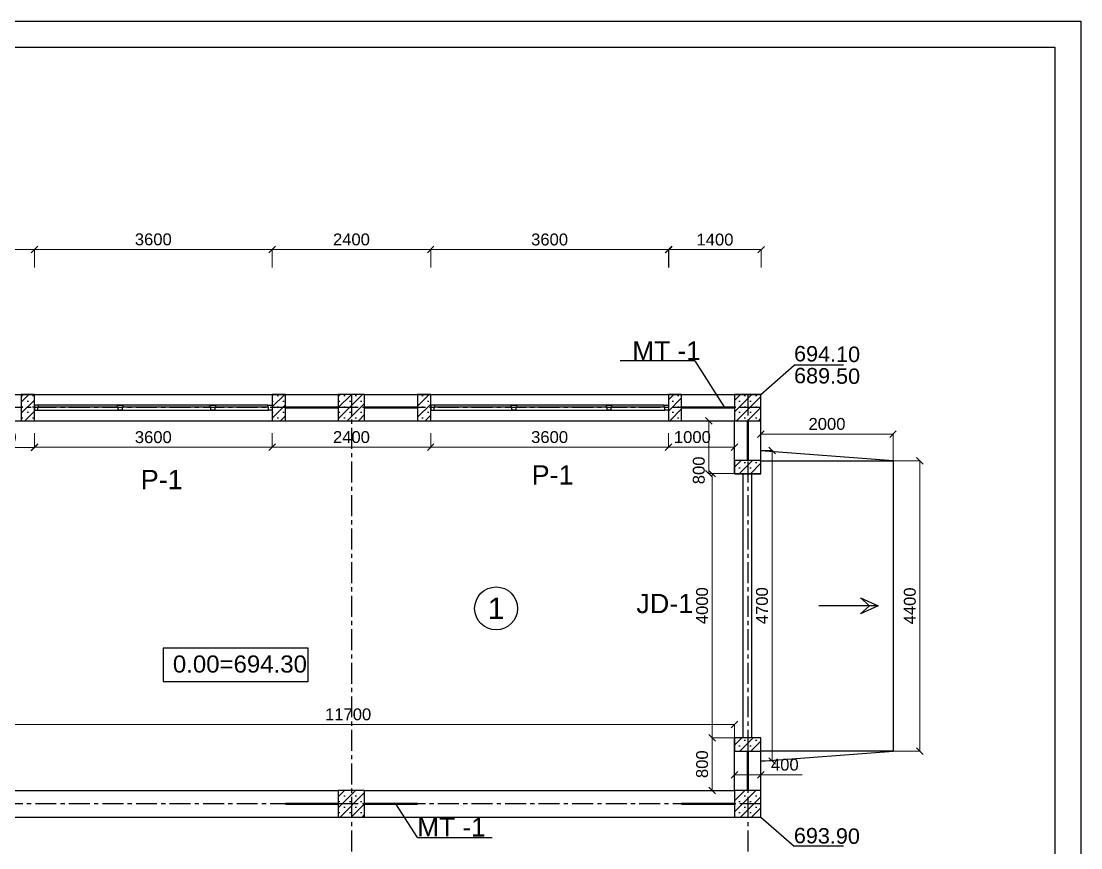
# Model space of a CAD drawing. Header units: millimetres. Extents: x 120281 to 1416367021, y -641565767 to 918373.
# Drawn here: x 1200673 to 1216716, y 847416 to 859934 of the extents above; entities that cross this region are included whole.
import ezdxf

# ---------------------------------------------------------------- set-up
doc = ezdxf.new("R2010")
doc.units = ezdxf.units.MM
doc.linetypes.add('CENTER', pattern=[50.8, 31.75, -6.35, 6.35, -6.35])
for name, color, linetype, lineweight in [('33', 7, 'Continuous', 35), ('Layer2', 7, 'Continuous', 13), ('Otaqların işarə rəqəminin dairəsi', 124, 'Continuous', 30), ('Xar. ölcülər.-1', 230, 'Continuous', 15), ('Xarici divarlar', 222, 'Continuous', 25), ('Yazı', 7, 'Continuous', 15), ('аракясмя', 130, 'Continuous', 20), ('окна', 150, 'Continuous', 15), ('оси', 85, 'CENTER', 9), ('размер', 90, 'Continuous', 40), ('размер 1', 6, 'Continuous', 15), ('стены', 32, 'Continuous', 40)]:
    doc.layers.add(name, color=color, linetype=linetype, lineweight=lineweight)
doc.layers.add('Калонлар', color=7, linetype='Continuous')
doc.styles.add('ARIAL', font='arial.ttf')
doc.styles.add('Arial-065-0', font='arial.ttf', dxfattribs={"width": 0.65})
doc.styles.add('Standart', font='arial.ttf')
doc.styles.add('style5', font='times.ttf', dxfattribs={"height": 400})
doc.styles.add('Times New  Roman', font='times.ttf')
doc.dimstyles.new('250', dxfattribs={"dimtxt": 370, "dimasz": 100, "dimexe": 1.25, "dimexo": 0.625, "dimgap": 60, "dimtad": 1, "dimtxsty": 'Times New  Roman', "dimblk": 'OBLIQUE', "dimcen": 2.5, "dimadec": 0, "dimazin": 0, "dimtfac": 1, "dimtix": 1, "dimtmove": 0, "dimatfit": 3, "dimldrblk": 'OBLIQUE', "dimfxl": 1, "dimlwd": 0, "dimlwe": 0, "dimarcsym": 0})
pattern_1 = [(45, (1602188.6, 1219142.45), (-84.1899, 84.1899), []), (45, (1602272.79, 1219142.45), (-84.1899, 84.1899), [0, -119.0625])]

# ---------------------------------------------------------------- blocks, each defined once
blk = doc.blocks.new('_Oblique')
at = {"color": 0, "linetype": 'ByBlock', "lineweight": -2}
blk.add_line((-0.5, -0.5), (0.5, 0.5), dxfattribs=at)
blk = doc.blocks.new('*D674')
at = {"layer": 'Defpoints', "color": 0, "lineweight": 53, "transparency": 16777216}
for p in [(1210477, 856474), (1210477, 856201), (1211877, 856201)]:
    blk.add_point(p, dxfattribs=at)
at = {"layer": 'Xar. ölcülər.-1', "color": 0, "lineweight": 0, "transparency": 16777216}
for p, q in [((1210477, 856202), (1210477, 856475)), ((1211877, 856474), (1210477, 856474)), ((1211877, 856202), (1211877, 856475))]:
    blk.add_line(p, q, dxfattribs=at)
at = {"layer": 'Xar. ölcülər.-1', "color": 0, "lineweight": 0, "transparency": 16777216, "xscale": 100, "yscale": 100, "zscale": 100, "rotation": 180}
blk.add_blockref('_Oblique', (1210477, 856474), dxfattribs=at)
at = {"layer": 'Xar. ölcülər.-1', "color": 0, "lineweight": 0, "transparency": 16777216, "xscale": 100, "yscale": 100, "zscale": 100}
blk.add_blockref('_Oblique', (1211877, 856474), dxfattribs=at)
at = {"layer": 'Xar. ölcülər.-1', "color": 0, "lineweight": 20, "transparency": 16777216, "insert": (1211177, 856626), "char_height": 180, "attachment_point": 5, "style": 'ARIAL'}
blk.add_mtext('1400', dxfattribs=at)
blk = doc.blocks.new('*D675')
at = {"layer": 'Defpoints', "color": 0, "lineweight": 53, "transparency": 16777216}
for p in [(1206873, 856475), (1206873, 856201), (1210473, 856201)]:
    blk.add_point(p, dxfattribs=at)
at = {"layer": 'Xar. ölcülər.-1', "color": 0, "lineweight": 0, "transparency": 16777216}
for p, q in [((1206873, 856202), (1206873, 856476)), ((1210473, 856475), (1206873, 856475)), ((1210473, 856202), (1210473, 856476))]:
    blk.add_line(p, q, dxfattribs=at)
at = {"layer": 'Xar. ölcülər.-1', "color": 0, "lineweight": 0, "transparency": 16777216, "xscale": 100, "yscale": 100, "zscale": 100, "rotation": 180}
blk.add_blockref('_Oblique', (1206873, 856475), dxfattribs=at)
at = {"layer": 'Xar. ölcülər.-1', "color": 0, "lineweight": 0, "transparency": 16777216, "xscale": 100, "yscale": 100, "zscale": 100}
blk.add_blockref('_Oblique', (1210473, 856475), dxfattribs=at)
at = {"layer": 'Xar. ölcülər.-1', "color": 0, "lineweight": 20, "transparency": 16777216, "insert": (1208673, 856627), "char_height": 180, "attachment_point": 5, "style": 'ARIAL'}
blk.add_mtext('3600', dxfattribs=at)
blk = doc.blocks.new('*D676')
at = {"layer": 'Defpoints', "color": 0, "lineweight": 53, "transparency": 16777216}
for p in [(1204473, 856476), (1204473, 856201), (1206873, 856201)]:
    blk.add_point(p, dxfattribs=at)
at = {"layer": 'Xar. ölcülər.-1', "color": 0, "lineweight": 0, "transparency": 16777216}
for p, q in [((1204473, 856202), (1204473, 856477)), ((1206873, 856476), (1204473, 856476)), ((1206873, 856202), (1206873, 856477))]:
    blk.add_line(p, q, dxfattribs=at)
at = {"layer": 'Xar. ölcülər.-1', "color": 0, "lineweight": 0, "transparency": 16777216, "xscale": 100, "yscale": 100, "zscale": 100, "rotation": 180}
blk.add_blockref('_Oblique', (1204473, 856476), dxfattribs=at)
at = {"layer": 'Xar. ölcülər.-1', "color": 0, "lineweight": 0, "transparency": 16777216, "xscale": 100, "yscale": 100, "zscale": 100}
blk.add_blockref('_Oblique', (1206873, 856476), dxfattribs=at)
at = {"layer": 'Xar. ölcülər.-1', "color": 0, "lineweight": 20, "transparency": 16777216, "insert": (1205673, 856628), "char_height": 180, "attachment_point": 5, "style": 'ARIAL'}
blk.add_mtext('2400', dxfattribs=at)
blk = doc.blocks.new('*D677')
at = {"layer": 'Defpoints', "color": 0, "lineweight": 53, "transparency": 16777216}
for p in [(1200873, 856477), (1200873, 856201), (1204473, 856201)]:
    blk.add_point(p, dxfattribs=at)
at = {"layer": 'Xar. ölcülər.-1', "color": 0, "lineweight": 0, "transparency": 16777216}
for p, q in [((1200873, 856202), (1200873, 856478)), ((1204473, 856477), (1200873, 856477)), ((1204473, 856202), (1204473, 856478))]:
    blk.add_line(p, q, dxfattribs=at)
at = {"layer": 'Xar. ölcülər.-1', "color": 0, "lineweight": 0, "transparency": 16777216, "xscale": 100, "yscale": 100, "zscale": 100, "rotation": 180}
blk.add_blockref('_Oblique', (1200873, 856477), dxfattribs=at)
at = {"layer": 'Xar. ölcülər.-1', "color": 0, "lineweight": 0, "transparency": 16777216, "xscale": 100, "yscale": 100, "zscale": 100}
blk.add_blockref('_Oblique', (1204473, 856477), dxfattribs=at)
at = {"layer": 'Xar. ölcülər.-1', "color": 0, "lineweight": 20, "transparency": 16777216, "insert": (1202673, 856629), "char_height": 180, "attachment_point": 5, "style": 'ARIAL'}
blk.add_mtext('3600', dxfattribs=at)
blk = doc.blocks.new('*D678')
at = {"layer": 'Defpoints', "color": 0, "lineweight": 53, "transparency": 16777216}
for p in [(1198223, 856478), (1198223, 856201), (1200873, 856201)]:
    blk.add_point(p, dxfattribs=at)
at = {"layer": 'Xar. ölcülər.-1', "color": 0, "lineweight": 0, "transparency": 16777216}
for p, q in [((1198223, 856202), (1198223, 856479)), ((1200873, 856478), (1198223, 856478)), ((1200873, 856202), (1200873, 856479))]:
    blk.add_line(p, q, dxfattribs=at)
at = {"layer": 'Xar. ölcülər.-1', "color": 0, "lineweight": 0, "transparency": 16777216, "xscale": 100, "yscale": 100, "zscale": 100, "rotation": 180}
blk.add_blockref('_Oblique', (1198223, 856478), dxfattribs=at)
at = {"layer": 'Xar. ölcülər.-1', "color": 0, "lineweight": 0, "transparency": 16777216, "xscale": 100, "yscale": 100, "zscale": 100}
blk.add_blockref('_Oblique', (1200873, 856478), dxfattribs=at)
at = {"layer": 'Xar. ölcülər.-1', "color": 0, "lineweight": 20, "transparency": 16777216, "insert": (1199548, 856630), "char_height": 180, "attachment_point": 5, "style": 'ARIAL'}
blk.add_mtext('2650', dxfattribs=at)
blk = doc.blocks.new('*D785')
at = {"layer": 'Defpoints', "color": 0, "lineweight": 53, "transparency": 16777216}
for p in [(1211135, 849082), (1211473, 849082), (1211473, 848282)]:
    blk.add_point(p, dxfattribs=at)
at = {"layer": 'Xar. ölcülər.-1', "color": 0, "lineweight": 0, "transparency": 16777216}
for p, q in [((1211472, 849082), (1211134, 849082)), ((1211135, 848282), (1211135, 849082)), ((1211472, 848282), (1211134, 848282))]:
    blk.add_line(p, q, dxfattribs=at)
at = {"layer": 'Xar. ölcülər.-1', "color": 0, "lineweight": 0, "transparency": 16777216, "xscale": 100, "yscale": 100, "zscale": 100}
for p, rotation in [((1211135, 849082), 90), ((1211135, 848282), 270)]:
    blk.add_blockref('_Oblique', p, dxfattribs=dict(at, rotation=rotation))
at = {"layer": 'Xar. ölcülər.-1', "color": 0, "lineweight": 20, "transparency": 16777216, "insert": (1210983, 848682), "char_height": 180, "attachment_point": 5, "rotation": 90, "style": 'ARIAL'}
blk.add_mtext('800', dxfattribs=at)
blk = doc.blocks.new('*D786')
at = {"layer": 'Defpoints', "color": 0, "lineweight": 53, "transparency": 16777216}
for p in [(1211135, 853082), (1211473, 853082), (1211473, 849082)]:
    blk.add_point(p, dxfattribs=at)
at = {"layer": 'Xar. ölcülər.-1', "color": 0, "lineweight": 0, "transparency": 16777216}
for p, q in [((1211472, 853082), (1211134, 853082)), ((1211135, 849082), (1211135, 853082)), ((1211472, 849082), (1211134, 849082))]:
    blk.add_line(p, q, dxfattribs=at)
at = {"layer": 'Xar. ölcülər.-1', "color": 0, "lineweight": 0, "transparency": 16777216, "xscale": 100, "yscale": 100, "zscale": 100}
for p, rotation in [((1211135, 853082), 90), ((1211135, 849082), 270)]:
    blk.add_blockref('_Oblique', p, dxfattribs=dict(at, rotation=rotation))
at = {"layer": 'Xar. ölcülər.-1', "color": 0, "lineweight": 20, "transparency": 16777216, "insert": (1210983, 851082), "char_height": 180, "attachment_point": 5, "rotation": 90, "style": 'ARIAL'}
blk.add_mtext('4000', dxfattribs=at)
blk = doc.blocks.new('*D787')
at = {"layer": 'Defpoints', "color": 0, "lineweight": 53, "transparency": 16777216}
for p in [(1211085, 853882), (1211473, 853882), (1211473, 853082)]:
    blk.add_point(p, dxfattribs=at)
at = {"layer": 'Xar. ölcülər.-1', "color": 0, "lineweight": 0, "transparency": 16777216}
for p, q in [((1211472, 853882), (1211084, 853882)), ((1211085, 853082), (1211085, 853882)), ((1211472, 853082), (1211084, 853082))]:
    blk.add_line(p, q, dxfattribs=at)
at = {"layer": 'Xar. ölcülər.-1', "color": 0, "lineweight": 0, "transparency": 16777216, "xscale": 100, "yscale": 100, "zscale": 100}
for p, rotation in [((1211085, 853882), 90), ((1211085, 853082), 270)]:
    blk.add_blockref('_Oblique', p, dxfattribs=dict(at, rotation=rotation))
at = {"layer": 'Xar. ölcülər.-1', "color": 0, "lineweight": 20, "transparency": 16777216, "insert": (1210933, 853132), "char_height": 180, "attachment_point": 5, "rotation": 90, "style": 'ARIAL'}
blk.add_mtext('800', dxfattribs=at)
blk = doc.blocks.new('*D788')
at = {"layer": 'Defpoints', "color": 0, "lineweight": 53, "transparency": 16777216}
for p in [(1211873, 853682), (1211873, 853282), (1213873, 853277)]:
    blk.add_point(p, dxfattribs=at)
at = {"layer": 'Xar. ölcülər.-1', "color": 0, "lineweight": 0, "transparency": 16777216}
for p, q in [((1211873, 853282), (1211873, 853683)), ((1213873, 853682), (1211873, 853682)), ((1213873, 853278), (1213873, 853683))]:
    blk.add_line(p, q, dxfattribs=at)
at = {"layer": 'Xar. ölcülər.-1', "color": 0, "lineweight": 0, "transparency": 16777216, "xscale": 100, "yscale": 100, "zscale": 100, "rotation": 180}
blk.add_blockref('_Oblique', (1211873, 853682), dxfattribs=at)
at = {"layer": 'Xar. ölcülər.-1', "color": 0, "lineweight": 0, "transparency": 16777216, "xscale": 100, "yscale": 100, "zscale": 100}
blk.add_blockref('_Oblique', (1213873, 853682), dxfattribs=at)
at = {"layer": 'Xar. ölcülər.-1', "color": 0, "lineweight": 20, "transparency": 16777216, "insert": (1212873, 853834), "char_height": 180, "attachment_point": 5, "style": 'ARIAL'}
blk.add_mtext('2000', dxfattribs=at)
blk = doc.blocks.new('*D789')
at = {"layer": 'Defpoints', "color": 0, "lineweight": 53, "transparency": 16777216}
for p in [(1213873, 853277), (1214280, 853277), (1213873, 848880)]:
    blk.add_point(p, dxfattribs=at)
at = {"layer": 'Xar. ölcülər.-1', "color": 0, "lineweight": 0, "transparency": 16777216}
for p, q in [((1213873, 853277), (1214281, 853277)), ((1214280, 848880), (1214280, 853277)), ((1213873, 848880), (1214281, 848880))]:
    blk.add_line(p, q, dxfattribs=at)
at = {"layer": 'Xar. ölcülər.-1', "color": 0, "lineweight": 0, "transparency": 16777216, "xscale": 100, "yscale": 100, "zscale": 100}
for p, rotation in [((1214280, 853277), 90), ((1214280, 848880), 270)]:
    blk.add_blockref('_Oblique', p, dxfattribs=dict(at, rotation=rotation))
at = {"layer": 'Xar. ölcülər.-1', "color": 0, "lineweight": 20, "transparency": 16777216, "insert": (1214128, 851079), "char_height": 180, "attachment_point": 5, "rotation": 90, "style": 'ARIAL'}
blk.add_mtext('4400', dxfattribs=at)
blk = doc.blocks.new('*D696')
at = {"layer": 'Defpoints', "color": 0, "lineweight": 53, "transparency": 16777216}
for p in [(1211873, 853433), (1212042, 853433), (1211884, 848731)]:
    blk.add_point(p, dxfattribs=at)
at = {"layer": 'Xar. ölcülər.-1', "color": 0, "lineweight": 0, "transparency": 16777216}
for p, q in [((1211873, 853433), (1212043, 853433)), ((1212042, 848731), (1212042, 853433)), ((1211885, 848731), (1212043, 848731))]:
    blk.add_line(p, q, dxfattribs=at)
at = {"layer": 'Xar. ölcülər.-1', "color": 0, "lineweight": 0, "transparency": 16777216, "xscale": 100, "yscale": 100, "zscale": 100}
for p, rotation in [((1212042, 853433), 90), ((1212042, 848731), 270)]:
    blk.add_blockref('_Oblique', p, dxfattribs=dict(at, rotation=rotation))
at = {"layer": 'Xar. ölcülər.-1', "color": 0, "lineweight": 20, "transparency": 16777216, "insert": (1211890, 851082), "char_height": 180, "attachment_point": 5, "rotation": 90, "style": 'ARIAL'}
blk.add_mtext('4700', dxfattribs=at)
blk = doc.blocks.new('*D697')
at = {"layer": 'Defpoints', "color": 0, "lineweight": 53, "transparency": 16777216}
for p in [(1199773, 849284), (1199773, 848997), (1211473, 848997)]:
    blk.add_point(p, dxfattribs=at)
at = {"layer": 'Xar. ölcülər.-1', "color": 0, "lineweight": 0, "transparency": 16777216}
for p, q in [((1199773, 848998), (1199773, 849285)), ((1211473, 849284), (1199773, 849284)), ((1211473, 848998), (1211473, 849285))]:
    blk.add_line(p, q, dxfattribs=at)
at = {"layer": 'Xar. ölcülər.-1', "color": 0, "lineweight": 0, "transparency": 16777216, "xscale": 100, "yscale": 100, "zscale": 100, "rotation": 180}
blk.add_blockref('_Oblique', (1199773, 849284), dxfattribs=at)
at = {"layer": 'Xar. ölcülər.-1', "color": 0, "lineweight": 0, "transparency": 16777216, "xscale": 100, "yscale": 100, "zscale": 100}
blk.add_blockref('_Oblique', (1211473, 849284), dxfattribs=at)
at = {"layer": 'Xar. ölcülər.-1', "color": 0, "lineweight": 20, "transparency": 16777216, "insert": (1205623, 849436), "char_height": 180, "attachment_point": 5, "style": 'ARIAL'}
blk.add_mtext('11700', dxfattribs=at)
blk = doc.blocks.new('*D703')
at = {"layer": 'Defpoints', "color": 0, "lineweight": 53, "transparency": 16777216}
for p in [(1211473, 848522), (1211873, 848522), (1211873, 848522)]:
    blk.add_point(p, dxfattribs=at)
at = {"layer": 'Xar. ölcülər.-1', "color": 0, "lineweight": 0, "transparency": 16777216}
for p, q in [((1211473, 848522), (1211873, 848522)), ((1211473, 848521), (1211473, 848521)), ((1211873, 848522), (1211873, 848523)), ((1211873, 848522), (1212497, 848522))]:
    blk.add_line(p, q, dxfattribs=at)
at = {"layer": 'Xar. ölcülər.-1', "color": 0, "lineweight": 0, "transparency": 16777216, "xscale": 100, "yscale": 100, "zscale": 100, "rotation": 180}
blk.add_blockref('_Oblique', (1211473, 848522), dxfattribs=at)
at = {"layer": 'Xar. ölcülər.-1', "color": 0, "lineweight": 0, "transparency": 16777216, "xscale": 100, "yscale": 100, "zscale": 100}
blk.add_blockref('_Oblique', (1211873, 848522), dxfattribs=at)
at = {"layer": 'Xar. ölcülər.-1', "color": 0, "lineweight": 20, "transparency": 16777216, "insert": (1212235, 848674), "char_height": 180, "attachment_point": 5, "style": 'ARIAL'}
blk.add_mtext('400', dxfattribs=at)
blk = doc.blocks.new('*D790')
at = {"layer": 'Defpoints', "color": 0, "lineweight": 53, "transparency": 16777216}
for p in [(1210473, 853697), (1211473, 853697), (1210473, 853483)]:
    blk.add_point(p, dxfattribs=at)
at = {"layer": 'Xar. ölcülər.-1', "color": 0, "lineweight": 0, "transparency": 16777216}
for p, q in [((1210473, 853697), (1210473, 853482)), ((1211473, 853697), (1211473, 853482)), ((1211473, 853483), (1210473, 853483))]:
    blk.add_line(p, q, dxfattribs=at)
at = {"layer": 'Xar. ölcülər.-1', "color": 0, "lineweight": 0, "transparency": 16777216, "xscale": 100, "yscale": 100, "zscale": 100, "rotation": 180}
blk.add_blockref('_Oblique', (1210473, 853483), dxfattribs=at)
at = {"layer": 'Xar. ölcülər.-1', "color": 0, "lineweight": 0, "transparency": 16777216, "xscale": 100, "yscale": 100, "zscale": 100}
blk.add_blockref('_Oblique', (1211473, 853483), dxfattribs=at)
at = {"layer": 'Xar. ölcülər.-1', "color": 0, "lineweight": 20, "transparency": 16777216, "insert": (1210835, 853635), "char_height": 180, "attachment_point": 5, "style": 'ARIAL'}
blk.add_mtext('1000', dxfattribs=at)
blk = doc.blocks.new('*D791')
at = {"layer": 'Defpoints', "color": 0, "lineweight": 53, "transparency": 16777216}
for p in [(1206873, 853697), (1210473, 853697), (1206873, 853483)]:
    blk.add_point(p, dxfattribs=at)
at = {"layer": 'Xar. ölcülər.-1', "color": 0, "lineweight": 0, "transparency": 16777216}
for p, q in [((1206873, 853697), (1206873, 853482)), ((1210473, 853697), (1210473, 853482)), ((1210473, 853483), (1206873, 853483))]:
    blk.add_line(p, q, dxfattribs=at)
at = {"layer": 'Xar. ölcülər.-1', "color": 0, "lineweight": 0, "transparency": 16777216, "xscale": 100, "yscale": 100, "zscale": 100, "rotation": 180}
blk.add_blockref('_Oblique', (1206873, 853483), dxfattribs=at)
at = {"layer": 'Xar. ölcülər.-1', "color": 0, "lineweight": 0, "transparency": 16777216, "xscale": 100, "yscale": 100, "zscale": 100}
blk.add_blockref('_Oblique', (1210473, 853483), dxfattribs=at)
at = {"layer": 'Xar. ölcülər.-1', "color": 0, "lineweight": 20, "transparency": 16777216, "insert": (1208673, 853635), "char_height": 180, "attachment_point": 5, "style": 'ARIAL'}
blk.add_mtext('3600', dxfattribs=at)
blk = doc.blocks.new('*D792')
at = {"layer": 'Defpoints', "color": 0, "lineweight": 53, "transparency": 16777216}
for p in [(1204473, 853697), (1206873, 853697), (1204473, 853483)]:
    blk.add_point(p, dxfattribs=at)
at = {"layer": 'Xar. ölcülər.-1', "color": 0, "lineweight": 0, "transparency": 16777216}
for p, q in [((1204473, 853697), (1204473, 853482)), ((1206873, 853697), (1206873, 853482)), ((1206873, 853483), (1204473, 853483))]:
    blk.add_line(p, q, dxfattribs=at)
at = {"layer": 'Xar. ölcülər.-1', "color": 0, "lineweight": 0, "transparency": 16777216, "xscale": 100, "yscale": 100, "zscale": 100, "rotation": 180}
blk.add_blockref('_Oblique', (1204473, 853483), dxfattribs=at)
at = {"layer": 'Xar. ölcülər.-1', "color": 0, "lineweight": 0, "transparency": 16777216, "xscale": 100, "yscale": 100, "zscale": 100}
blk.add_blockref('_Oblique', (1206873, 853483), dxfattribs=at)
at = {"layer": 'Xar. ölcülər.-1', "color": 0, "lineweight": 20, "transparency": 16777216, "insert": (1205673, 853635), "char_height": 180, "attachment_point": 5, "style": 'ARIAL'}
blk.add_mtext('2400', dxfattribs=at)
blk = doc.blocks.new('*D793')
at = {"layer": 'Defpoints', "color": 0, "lineweight": 53, "transparency": 16777216}
for p in [(1200873, 853697), (1204473, 853697), (1200873, 853482)]:
    blk.add_point(p, dxfattribs=at)
at = {"layer": 'Xar. ölcülər.-1', "color": 0, "lineweight": 0, "transparency": 16777216}
for p, q in [((1200873, 853697), (1200873, 853481)), ((1204473, 853697), (1204473, 853481)), ((1204473, 853482), (1200873, 853482))]:
    blk.add_line(p, q, dxfattribs=at)
at = {"layer": 'Xar. ölcülər.-1', "color": 0, "lineweight": 0, "transparency": 16777216, "xscale": 100, "yscale": 100, "zscale": 100, "rotation": 180}
blk.add_blockref('_Oblique', (1200873, 853482), dxfattribs=at)
at = {"layer": 'Xar. ölcülər.-1', "color": 0, "lineweight": 0, "transparency": 16777216, "xscale": 100, "yscale": 100, "zscale": 100}
blk.add_blockref('_Oblique', (1204473, 853482), dxfattribs=at)
at = {"layer": 'Xar. ölcülər.-1', "color": 0, "lineweight": 20, "transparency": 16777216, "insert": (1202673, 853634), "char_height": 180, "attachment_point": 5, "style": 'ARIAL'}
blk.add_mtext('3600', dxfattribs=at)
blk = doc.blocks.new('*D794')
at = {"layer": 'Defpoints', "color": 0, "lineweight": 53, "transparency": 16777216}
for p in [(1199773, 853697), (1200873, 853697), (1199773, 853480)]:
    blk.add_point(p, dxfattribs=at)
at = {"layer": 'Xar. ölcülər.-1', "color": 0, "lineweight": 0, "transparency": 16777216}
for p, q in [((1199773, 853697), (1199773, 853479)), ((1200873, 853697), (1200873, 853479)), ((1200873, 853480), (1199773, 853480))]:
    blk.add_line(p, q, dxfattribs=at)
at = {"layer": 'Xar. ölcülər.-1', "color": 0, "lineweight": 0, "transparency": 16777216, "xscale": 100, "yscale": 100, "zscale": 100, "rotation": 180}
blk.add_blockref('_Oblique', (1199773, 853480), dxfattribs=at)
at = {"layer": 'Xar. ölcülər.-1', "color": 0, "lineweight": 0, "transparency": 16777216, "xscale": 100, "yscale": 100, "zscale": 100}
blk.add_blockref('_Oblique', (1200873, 853480), dxfattribs=at)
at = {"layer": 'Xar. ölcülər.-1', "color": 0, "lineweight": 20, "transparency": 16777216, "insert": (1200323, 853632), "char_height": 180, "attachment_point": 5, "style": 'ARIAL'}
blk.add_mtext('1100', dxfattribs=at)

msp = doc.modelspace()

# ---------------------------------------------------------------- hatches: boundary and pattern name
at = {"layer": 'размер', "lineweight": 25}
h = msp.add_hatch(dxfattribs=at)
h.set_pattern_fill('SACNCR', color=0, scale=50, angle=360, style=0)
h.set_pattern_definition(pattern_1)
h.paths.add_polyline_path([(1200672.80945, 854281.80049), (1200872.80945, 854281.80049), (1200872.80945, 853881.80049), (1200672.80945, 853881.80049)])
h = msp.add_hatch(dxfattribs=at)
h.set_pattern_fill('SACNCR', color=0, scale=50, angle=360, style=0)
h.set_pattern_definition(pattern_1)
h.paths.add_polyline_path([(1204472.80945, 854281.80049), (1204672.80945, 854281.80049), (1204672.80945, 853881.80049), (1204472.80945, 853881.80049)])
h = msp.add_hatch(dxfattribs=at)
h.set_pattern_fill('SACNCR', color=0, scale=50, angle=360, style=0)
h.set_pattern_definition(pattern_1)
h.paths.add_polyline_path([(1205672.80945, 853881.80049), (1205472.80945, 853881.80049), (1205472.80945, 854081.80049), (1205672.80945, 854081.80049)])
h.paths.add_polyline_path([(1205872.80945, 853881.80049), (1205672.80945, 853881.80049), (1205672.80945, 854081.80049), (1205872.80945, 854081.80049)])
h.paths.add_polyline_path([(1205872.80945, 854081.80049), (1205672.80945, 854081.80049), (1205672.80945, 854281.80049), (1205872.80945, 854281.80049)])
h.paths.add_polyline_path([(1205672.80945, 854081.80049), (1205472.80945, 854081.80049), (1205472.80945, 854281.80049), (1205672.80945, 854281.80049)])
h = msp.add_hatch(dxfattribs=at)
h.set_pattern_fill('SACNCR', color=0, scale=50, angle=360, style=0)
h.set_pattern_definition(pattern_1)
h.paths.add_polyline_path([(1206672.80945, 854281.80049), (1206872.80945, 854281.80049), (1206872.80945, 853881.80049), (1206672.80945, 853881.80049)])
h = msp.add_hatch(dxfattribs=at)
h.set_pattern_fill('SACNCR', color=0, scale=50, angle=360, style=0)
h.set_pattern_definition(pattern_1)
h.paths.add_polyline_path([(1210472.80945, 854281.80049), (1210672.80945, 854281.80049), (1210672.80945, 853881.80049), (1210472.80945, 853881.80049)])
h = msp.add_hatch(dxfattribs=at)
h.set_pattern_fill('SACNCR', color=0, scale=50, angle=360, style=0)
h.set_pattern_definition(pattern_1)
h.paths.add_polyline_path([(1211672.80945, 853881.80049), (1211472.80945, 853881.80049), (1211472.80945, 854081.80049), (1211672.80945, 854081.80049)])
h.paths.add_polyline_path([(1211872.80945, 853881.80049), (1211672.80945, 853881.80049), (1211672.80945, 854081.80049), (1211872.80945, 854081.80049)])
h.paths.add_polyline_path([(1211872.80945, 854081.80049), (1211672.80945, 854081.80049), (1211672.80945, 854281.80049), (1211872.80945, 854281.80049)])
h.paths.add_polyline_path([(1211672.80945, 854081.80049), (1211472.80945, 854081.80049), (1211472.80945, 854281.80049), (1211672.80945, 854281.80049)])
h = msp.add_hatch(dxfattribs=at)
h.set_pattern_fill('SACNCR', color=0, scale=50, angle=360, style=0)
h.set_pattern_definition(pattern_1)
h.paths.add_polyline_path([(1211872.80945, 853281.80049), (1211872.80945, 853081.80049), (1211472.80945, 853081.80049), (1211472.80945, 853281.80049)])
h = msp.add_hatch(dxfattribs=at)
h.set_pattern_fill('SACNCR', color=0, scale=50, angle=360, style=0)
h.set_pattern_definition(pattern_1)
h.paths.add_polyline_path([(1211872.80945, 849081.80049), (1211872.80945, 848881.80049), (1211472.80945, 848881.80049), (1211472.80945, 849081.80049)])
h = msp.add_hatch(dxfattribs=at)
h.set_pattern_fill('SACNCR', color=0, scale=50, angle=360, style=0)
h.set_pattern_definition(pattern_1)
h.paths.add_polyline_path([(1205672.80945, 847881.80049), (1205472.80945, 847881.80049), (1205472.80945, 848081.80049), (1205672.80945, 848081.80049)])
h.paths.add_polyline_path([(1205872.80945, 847881.80049), (1205672.80945, 847881.80049), (1205672.80945, 848081.80049), (1205872.80945, 848081.80049)])
h.paths.add_polyline_path([(1205872.80945, 848081.80049), (1205672.80945, 848081.80049), (1205672.80945, 848281.80049), (1205872.80945, 848281.80049)])
h.paths.add_polyline_path([(1205672.80945, 848081.80049), (1205472.80945, 848081.80049), (1205472.80945, 848281.80049), (1205672.80945, 848281.80049)])
h = msp.add_hatch(dxfattribs=at)
h.set_pattern_fill('SACNCR', color=0, scale=50, angle=360, style=0)
h.set_pattern_definition(pattern_1)
h.paths.add_polyline_path([(1211672.80945, 847881.80049), (1211472.80945, 847881.80049), (1211472.80945, 848081.80049), (1211672.80945, 848081.80049)])
h.paths.add_polyline_path([(1211872.80945, 847881.80049), (1211672.80945, 847881.80049), (1211672.80945, 848081.80049), (1211872.80945, 848081.80049)])
h.paths.add_polyline_path([(1211872.80945, 848081.80049), (1211672.80945, 848081.80049), (1211672.80945, 848281.80049), (1211872.80945, 848281.80049)])
h.paths.add_polyline_path([(1211672.80945, 848081.80049), (1211472.80945, 848081.80049), (1211472.80945, 848281.80049), (1211672.80945, 848281.80049)])

# ---------------------------------------------------------------- linework, layer by layer
at = {"color": 0}
for p, q in [((1210872.60718, 854788.64955), (1209740.36193, 854788.09612)), ((1210872.60718, 854788.64955), (1211322.96595, 854081.80049)), ((1206672.89797, 847574.19037), (1206347.26922, 848081.80049)), ((1206672.89797, 847574.19037), (1207805.14322, 847573.63695))]:
    msp.add_line(p, q, dxfattribs=at)
at = {"elevation": 0}
msp.add_lwpolyline([(1205015.60378, 850438.08011), (1202823.67326, 850438.08011), (1202823.67326, 849934.79253), (1205015.60378, 849934.79253)], close=True, dxfattribs=at)
at = {"layer": 'Layer2', "color": 0, "lineweight": 25}
for p, q in [((1211872.80945, 854281.80049), (1212376.19304, 854723.12302)), ((1213121.08188, 854723.6111), (1212376.19304, 854723.12302)), ((1211872.80945, 847881.80049), (1212376.19304, 847440.47795)), ((1213121.08188, 847439.98987), (1212376.19304, 847440.47795))]:
    msp.add_line(p, q, dxfattribs=at)
at = {"layer": 'Otaqların işarə rəqəminin dairəsi', "color": 0}
msp.add_circle((1207863.80001, 851041.05059), 325, dxfattribs=at)
at = {"layer": 'Xarici divarlar', "color": 0, "lineweight": 30}
for p, q in [((1199872.80945, 854281.80049), (1200872.80945, 854281.80049)), ((1204472.80945, 854281.80049), (1205472.80945, 854281.80049)), ((1205872.80945, 854281.80049), (1206872.80945, 854281.80049)), ((1210472.80945, 854281.80049), (1211872.80945, 854281.80049)), ((1211872.80945, 853081.80049), (1211872.80945, 854281.80049)), ((1206926.82009, 854044.3005), (1210418.79881, 854044.30042)), ((1208102.80997, 854089.30043), (1206936.8201, 854089.30042)), ((1210408.79879, 854119.30048), (1206936.82011, 854119.301)), ((1209542.80997, 854089.30045), (1208162.80894, 854089.30043)), ((1210408.7988, 854089.3005), (1209602.80894, 854089.30045)), ((1199872.80945, 853881.80049), (1200872.80945, 853881.80049)), ((1204472.80945, 853881.80049), (1205472.80945, 853881.80049)), ((1205872.80945, 853881.80049), (1206872.80945, 853881.80049)), ((1210472.80945, 853881.80049), (1211472.80945, 853881.80049)), ((1211472.80945, 853081.80049), (1211472.80945, 853881.80049)), ((1211472.80945, 848281.80049), (1211472.80945, 849081.80049)), ((1211872.80945, 847881.80049), (1211872.80945, 849081.80049)), ((1199872.80945, 848281.80049), (1205472.80945, 848281.80049)), ((1205872.80945, 848281.80049), (1211472.80945, 848281.80049)), ((1199872.80945, 847881.80049), (1205472.80945, 847881.80049)), ((1205872.80945, 847881.80049), (1211872.80945, 847881.80049))]:
    msp.add_line(p, q, dxfattribs=at)
for points in [[(1200672.80945, 853881.80049), (1200872.80945, 853881.80049), (1200872.80945, 854281.80049), (1200672.80945, 854281.80049), (1200672.80945, 853881.80049)], [(1204472.80945, 853881.80049), (1204672.80945, 853881.80049), (1204672.80945, 854281.80049), (1204472.80945, 854281.80049), (1204472.80945, 853881.80049)], [(1206672.80945, 853881.80049), (1206872.80945, 853881.80049), (1206872.80945, 854281.80049), (1206672.80945, 854281.80049), (1206672.80945, 853881.80049)], [(1210472.80945, 853881.80049), (1210672.80945, 853881.80049), (1210672.80945, 854281.80049), (1210472.80945, 854281.80049), (1210472.80945, 853881.80049)], [(1206936.82011, 854119.30048), (1206872.80945, 854119.3005), (1206872.80945, 854044.3005), (1206926.82009, 854044.3005), (1206926.8201, 854089.30049), (1206936.8201, 854089.3005), (1206936.82011, 854119.30048)], [(1210408.79879, 854119.30047), (1210472.80945, 854119.30049), (1210472.80945, 854044.30049), (1210418.79881, 854044.30049), (1210418.7988, 854089.30047), (1210408.7988, 854089.30049), (1210408.79879, 854119.30047)], [(1211472.80945, 853281.80049), (1211472.80945, 853081.80049), (1211872.80945, 853081.80049), (1211872.80945, 853281.80049), (1211472.80945, 853281.80049)], [(1211606.50322, 849081.80049), (1211606.50322, 853081.80049)], [(1211733.674, 849081.80049), (1211733.674, 853081.80049)], [(1211472.80945, 849081.80049), (1211472.80945, 848881.80049), (1211872.80945, 848881.80049), (1211872.80945, 849081.80049), (1211472.80945, 849081.80049)]]:
    msp.add_lwpolyline(points, dxfattribs=at)
for points in [[(1205472.80945, 853881.80049), (1205872.80945, 853881.80049), (1205872.80945, 854281.80049), (1205472.80945, 854281.80049)], [(1211472.80945, 853881.80049), (1211872.80945, 853881.80049), (1211872.80945, 854281.80049), (1211472.80945, 854281.80049)], [(1205472.80945, 847881.80049), (1205872.80945, 847881.80049), (1205872.80945, 848281.80049), (1205472.80945, 848281.80049)], [(1211472.80945, 847881.80049), (1211872.80945, 847881.80049), (1211872.80945, 848281.80049), (1211472.80945, 848281.80049)]]:
    msp.add_lwpolyline(points, close=True, dxfattribs=at)
at = {"layer": 'аракясмя', "color": 0, "lineweight": 25}
for p, q in [((1200872.80945, 854281.80049), (1204472.80945, 854281.80049)), ((1206872.80945, 854281.80049), (1210472.80945, 854281.80049)), ((1200872.80945, 853881.80049), (1204472.80945, 853881.80049)), ((1206872.80945, 853881.80049), (1210472.80945, 853881.80049)), ((1211872.80945, 853433.15066), (1213872.80945, 853283.15066)), ((1211872.80945, 853277.2405), (1213872.80945, 853277.2405)), ((1213872.80945, 853277.2405), (1213872.80945, 848885.10615)), ((1213650.28957, 851081.17332), (1212750.28957, 851081.17332)), ((1211872.80945, 848885.10615), (1213872.80945, 848885.10615)), ((1211872.80945, 848729.83037), (1213872.80945, 848879.83037))]:
    msp.add_line(p, q, dxfattribs=at)
msp.add_lwpolyline([(1213650.28957, 851081.17332), (1213381.22845, 850959.6384), (1213518.71975, 851081.17332), (1213381.22845, 851202.70825), (1213650.28957, 851081.17332)], dxfattribs=at)
at = {"layer": 'Калонлар', "color": 0, "lineweight": 50}
for p, q in [((1205472.80945, 854081.80049), (1204672.80945, 854081.80049)), ((1205872.80945, 854081.80049), (1206672.80945, 854081.80049)), ((1210672.80945, 854081.80049), (1211472.80945, 854081.80049)), ((1211672.80945, 853881.80049), (1211672.80945, 853281.80049)), ((1211672.80945, 848281.80049), (1211672.80945, 848881.80049)), ((1204672.80945, 848081.80049), (1205472.80945, 848081.80049)), ((1206672.80945, 848081.80049), (1205872.80945, 848081.80049)), ((1210672.80945, 848081.80049), (1211472.80945, 848081.80049))]:
    msp.add_line(p, q, dxfattribs=at)
at = {"layer": 'окна', "color": 0, "lineweight": 30}
for p, q in [((1200926.82009, 854044.3005), (1204418.79881, 854044.30042)), ((1202142.80997, 854089.30043), (1200936.8201, 854089.30042)), ((1204408.79879, 854119.30048), (1200936.82011, 854119.301)), ((1203542.80997, 854089.30045), (1202202.80894, 854089.30043)), ((1204408.7988, 854089.3005), (1203602.80894, 854089.30045))]:
    msp.add_line(p, q, dxfattribs=at)
for points in [[(1200936.82011, 854119.30048), (1200872.80945, 854119.3005), (1200872.80945, 854044.3005), (1200926.82009, 854044.3005), (1200926.8201, 854089.30049), (1200936.8201, 854089.3005), (1200936.82011, 854119.30048)], [(1202202.80894, 854044.3005), (1202142.80963, 854044.3005), (1202142.80997, 854089.3005), (1202132.80996, 854089.3005), (1202132.80995, 854119.3005), (1202212.80894, 854119.3005), (1202212.80894, 854089.3005), (1202202.80894, 854089.3005), (1202202.80894, 854044.3005)], [(1203602.80894, 854044.3005), (1203542.80963, 854044.3005), (1203542.80997, 854089.3005), (1203532.80996, 854089.3005), (1203532.80995, 854119.3005), (1203612.80894, 854119.3005), (1203612.80894, 854089.3005), (1203602.80894, 854089.3005), (1203602.80894, 854044.3005)], [(1204408.79879, 854119.30047), (1204472.80945, 854119.30049), (1204472.80945, 854044.30049), (1204418.79881, 854044.30049), (1204418.7988, 854089.30047), (1204408.7988, 854089.30049), (1204408.79879, 854119.30047)], [(1208162.80894, 854044.3005), (1208102.80963, 854044.3005), (1208102.80997, 854089.3005), (1208092.80996, 854089.3005), (1208092.80995, 854119.3005), (1208172.80894, 854119.3005), (1208172.80894, 854089.3005), (1208162.80894, 854089.3005), (1208162.80894, 854044.3005)], [(1209602.80894, 854044.3005), (1209542.80963, 854044.3005), (1209542.80997, 854089.3005), (1209532.80996, 854089.3005), (1209532.80995, 854119.3005), (1209612.80894, 854119.3005), (1209612.80894, 854089.3005), (1209602.80894, 854089.3005), (1209602.80894, 854044.3005)]]:
    msp.add_lwpolyline(points, dxfattribs=at)
at = {"layer": 'оси', "color": 0, "lineweight": 25, "ltscale": 10}
for p, q in [((1205672.80945, 854281.80049), (1205672.80945, 844072.06049)), ((1211672.80945, 854281.80049), (1211672.80945, 844072.06049)), ((1211872.80945, 854081.80049), (1189402.0266, 854081.80049)), ((1211872.80945, 848081.80049), (1189402.0266, 848081.80049))]:
    msp.add_line(p, q, dxfattribs=at)
at = {"layer": 'размер 1', "color": 0, "lineweight": 30}
for points in [[(1183769.54253, 859933.85326), (1216716.29628, 859933.85326), (1216716.29628, 836635.79168), (1183769.54253, 836635.79168)], [(1185338.43557, 859541.63), (1216324.07302, 859541.63), (1216324.07302, 837028.01494), (1185338.43557, 837028.01494)]]:
    msp.add_lwpolyline(points, close=True, dxfattribs=at)
at = {"layer": 'стены', "lineweight": 25, "ltscale": 10}
for p, q in [((1211872.80945, 853081.80049), (1211472.80945, 853081.80049)), ((1211872.80945, 849081.80049), (1211472.80945, 849081.80049))]:
    msp.add_line(p, q, dxfattribs=at)

# ---------------------------------------------------------------- texts
at = {"layer": '33', "color": 0, "lineweight": -3, "char_height": 379.2017771, "width": 8900.4529151, "attachment_point": 1, "rotation": 359.95512739, "style": 'Standart'}
for insert in [(1209925.76638, 855718.50925), (1206669.54807, 848504.51125)]:
    msp.add_mtext('{\\fArial|b0|i0|c238|p34;\\P\\H0.75x;MT -1}', dxfattribs=dict(at, insert=insert))
at = {"layer": 'Layer2', "color": 0, "lineweight": 25, "char_height": 233.963714, "attachment_point": 1, "rotation": 359.290640793, "style": 'style5'}
for s, insert in [('{\\fArial|b0|i0|c0|p34;694.10}', (1212376.21374, 855017.34537)), ('{\\fArial|b0|i0|c0|p34;689.50}', (1212376.43081, 854686.05917)), ('{\\fArial|b0|i0|c0|p34;693.90}', (1212373.44876, 847720.59409))]:
    msp.add_mtext_dynamic_manual_height_columns(s, width=801.2630838, gutter_width=1169.81857, heights=[0], dxfattribs=dict(at, insert=insert))
at = {"layer": 'Yazı', "color": 0, "attachment_point": 5, "style": 'Arial-065-0'}
for s, insert, char_height in [('\\A2;{\\fArial|b0|i0|c238|p34;\\W1;P-1}', (1208719.03378, 853063.78929), 292.5), ('\\A2;{\\fArial|b0|i0|c238|p34;\\W1;P-1}', (1202800.40752, 852992.76904), 292.5), ('\\A2;{\\fArial|b0|i0|c238|p34;\\W1;1}', (1207863.80001, 851041.05059), 325), ('\\A2;{\\fArial|b0|i0|c238|p34;\\W1;JD-1}', (1210417.71592, 851113.56211), 292.5), ('\\A2;{\\fArial|b0|i0|c238|p34;\\W1;0.00=\\fArial|b0|i0|c204|p34;694.30}', (1203984.21583, 850197.5756, 0), 260)]:
    msp.add_mtext(s, dxfattribs=dict(at, insert=insert, char_height=char_height))

# ---------------------------------------------------------------- dimensions: what is measured, and where the dimension line sits
at = {"layer": 'Xar. ölcülər.-1', "color": 0, "lineweight": 20}
for base, p1, p2, angle, picture, middle in [((1198222.80945, 856478.47464), (1200872.80945, 856201.1108), (1198222.80945, 856201.1108), 180, '*D678', (1199547.80945, 856630.37778)), ((1200872.80945, 856477.22464), (1204472.80945, 856201.1108), (1200872.80945, 856201.1108), 180, '*D677', (1202672.80945, 856629.18917)), ((1204472.80945, 856475.97464), (1206872.80945, 856201.1108), (1204472.80945, 856201.1108), 180, '*D676', (1205672.80945, 856627.87778)), ((1206872.80945, 856474.72464), (1210472.80945, 856201.1108), (1206872.80945, 856201.1108), 180, '*D675', (1208672.80945, 856626.68917)), ((1210477.37494, 856473.72464), (1211877.37494, 856201.1108), (1210477.37494, 856201.1108), 180, '*D674', (1211177.37494, 856625.62778)), ((1211872.80945, 853681.80049), (1213872.80945, 853277.2405), (1211872.80945, 853281.80049), 180, '*D788', (1212872.80945, 853833.70363)), ((1199772.80945, 853480.30049), (1200872.80945, 853697.13113), (1199772.80945, 853697.13113), 180, '*D794', (1200322.80945, 853632.20363)), ((1200872.80945, 853481.55049), (1204472.80945, 853697.13113), (1200872.80945, 853697.13113), 180, '*D793', (1202672.80945, 853633.51502)), ((1204472.80945, 853482.80049), (1206872.80945, 853697.13113), (1204472.80945, 853697.13113), 180, '*D792', (1205672.80945, 853634.70363)), ((1206872.80945, 853482.80049), (1210472.80945, 853697.13113), (1206872.80945, 853697.13113), 180, '*D791', (1208672.80945, 853634.76502)), ((1211134.751, 853081.80049), (1211472.80945, 849081.80049), (1211472.80945, 853081.80049), 270, '*D786', (1210982.84786, 851081.80049)), ((1199772.80945, 849284.47151), (1211472.80945, 848997.39563), (1199772.80945, 848997.39563), 180, '*D697', (1205622.80945, 849436.37465)), ((1211134.751, 849081.80049), (1211472.80945, 848281.80049), (1211472.80945, 849081.80049), 270, '*D785', (1210982.84786, 848681.80049))]:
    dim = msp.add_linear_dim(base=base, p1=p1, p2=p2, angle=angle, dimstyle='250', override={"dimtxt": 180, "dimexe": 1, "dimtxsty": 'ARIAL'}, dxfattribs=at)
    dim.commit()
    dim.dimension.update_dxf_attribs({"geometry": picture, "text_midpoint": middle})
for base, p1, p2, angle, picture, middle in [((1211084.751, 853881.80049), (1211472.80945, 853081.80049), (1211472.80945, 853881.80049), 270, '*D787', (1211084.751, 853131.80049)), ((1210472.80945, 853482.80049), (1211472.80945, 853697.13113), (1210472.80945, 853697.13113), 180, '*D790', (1210834.67863, 853482.80049)), ((1211872.80945, 848521.71818), (1211472.80945, 848521.71818), (1211872.80945, 848521.71818), 180, '*D703', (1212234.9718, 848521.71818))]:
    dim = msp.add_linear_dim(base=base, p1=p1, p2=p2, angle=angle, dimstyle='250', override={"dimtxt": 180, "dimexe": 1, "dimtxsty": 'ARIAL'}, dxfattribs=at)
    dim.commit()
    dim.dimension.update_dxf_attribs({"geometry": picture, "text_midpoint": middle, "dimtype": 160})
for base, p1, p2, text, picture, middle in [((1212042.34598, 853433.15066), (1211884.38999, 848730.69891), (1211872.80945, 853433.15066), '4700', '*D696', (1211890.44284, 851081.92478)), ((1214279.84789, 853277.2405), (1213872.80945, 848879.83037), (1213872.80945, 853277.2405), '4400', '*D789', (1214127.94475, 851078.53543))]:
    dim = msp.add_linear_dim(base=base, p1=p1, p2=p2, angle=270, text=text, dimstyle='250', override={"dimtxt": 180, "dimexe": 1, "dimtxsty": 'ARIAL'}, dxfattribs=at)
    dim.commit()
    dim.dimension.update_dxf_attribs({"geometry": picture, "text_midpoint": middle})

doc.saveas('drawing.dxf')
